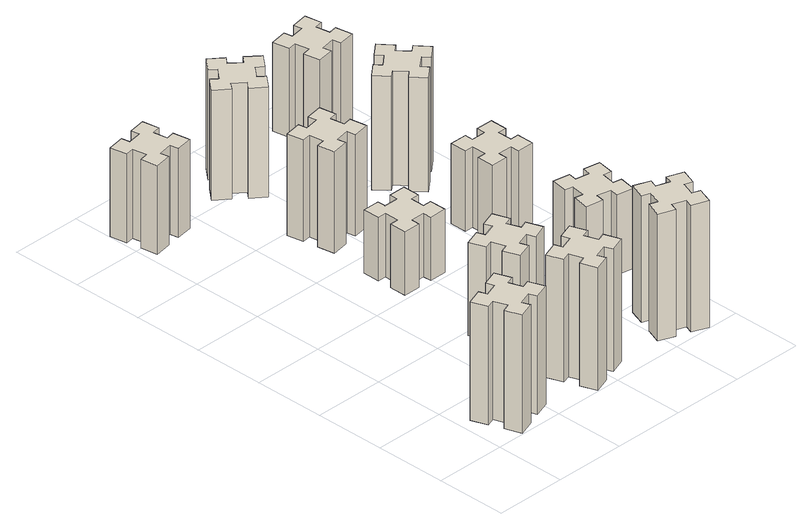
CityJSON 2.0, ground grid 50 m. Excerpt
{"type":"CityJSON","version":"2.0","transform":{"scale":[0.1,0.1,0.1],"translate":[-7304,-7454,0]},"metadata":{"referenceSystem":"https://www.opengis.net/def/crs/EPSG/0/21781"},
"CityObjects":{
"building1":{"type":"Building","attributes":{"class":"1000","function":"1000","usage":"1000","yearOfConstruction":2016,"roofType":"1000","measuredHeight":84,"storeysAboveGround":30,"storeysBelowGround":0},"geometry":[{"type":"Solid","lod":"1","boundaries":[[[[0,1,2,3,4,5,6,7,8,9,10,11,12,13,14,15,16,17,18,19]],[[17,16,20,21]],[[16,15,22,20]],[[15,14,23,22]],[[14,13,24,23]],[[13,12,25,24]],[[12,11,26,25]],[[11,10,27,26]],[[10,9,28,27]],[[9,8,29,28]],[[8,7,30,29]],[[7,6,31,30]],[[6,5,32,31]],[[5,4,33,32]],[[4,3,34,33]],[[3,2,35,34]],[[2,1,36,35]],[[1,0,37,36]],[[0,19,38,37]],[[19,18,39,38]],[[18,17,21,39]],[[24,25,26,27,28,29,30,31,32,33,34,35,36,37,38,39,21,20,22,23]]]]}]},
"building2":{"type":"Building","attributes":{"class":"1000","function":"1000","usage":"1000","yearOfConstruction":2016,"roofType":"1000","measuredHeight":87,"storeysAboveGround":30,"storeysBelowGround":0},"geometry":[{"type":"Solid","lod":"1","boundaries":[[[[40,41,42,43,44,45,46,47,48,49,50,51,52,53,54,55,56,57,58,59]],[[57,56,60,61]],[[56,55,62,60]],[[55,54,63,62]],[[54,53,64,63]],[[53,52,65,64]],[[52,51,66,65]],[[51,50,67,66]],[[50,49,68,67]],[[49,48,69,68]],[[48,47,70,69]],[[47,46,71,70]],[[46,45,72,71]],[[45,44,73,72]],[[44,43,74,73]],[[43,42,75,74]],[[42,41,76,75]],[[41,40,77,76]],[[40,59,78,77]],[[59,58,79,78]],[[58,57,61,79]],[[64,65,66,67,68,69,70,71,72,73,74,75,76,77,78,79,61,60,62,63]]]]}]},
"building3":{"type":"Building","attributes":{"class":"1000","function":"1000","usage":"1000","yearOfConstruction":2016,"roofType":"1000","measuredHeight":63,"storeysAboveGround":30,"storeysBelowGround":0},"geometry":[{"type":"Solid","lod":"1","boundaries":[[[[80,81,82,83,84,85,86,87,88,89,90,91,92,93,94,95,96,97,98,99]],[[97,96,100,101]],[[96,95,102,100]],[[95,94,103,102]],[[94,93,104,103]],[[93,92,105,104]],[[92,91,106,105]],[[91,90,107,106]],[[90,89,108,107]],[[89,88,109,108]],[[88,87,110,109]],[[87,86,111,110]],[[86,85,112,111]],[[85,84,113,112]],[[84,83,114,113]],[[83,82,115,114]],[[82,81,116,115]],[[81,80,117,116]],[[80,99,118,117]],[[99,98,119,118]],[[98,97,101,119]],[[104,105,106,107,108,109,110,111,112,113,114,115,116,117,118,119,101,100,102,103]]]]}]},
"building4":{"type":"Building","attributes":{"class":"1000","function":"1000","usage":"1000","yearOfConstruction":2016,"roofType":"1000","measuredHeight":66,"storeysAboveGround":30,"storeysBelowGround":0},"geometry":[{"type":"Solid","lod":"1","boundaries":[[[[120,121,122,123,124,125,126,127,128,129,130,131,132,133,134,135,136,137,138,139]],[[137,136,140,141]],[[136,135,142,140]],[[135,134,143,142]],[[134,133,144,143]],[[133,132,145,144]],[[132,131,146,145]],[[131,130,147,146]],[[130,129,148,147]],[[129,128,149,148]],[[128,127,150,149]],[[127,126,151,150]],[[126,125,152,151]],[[125,124,153,152]],[[124,123,154,153]],[[123,122,155,154]],[[122,121,156,155]],[[121,120,157,156]],[[120,139,158,157]],[[139,138,159,158]],[[138,137,141,159]],[[144,145,146,147,148,149,150,151,152,153,154,155,156,157,158,159,141,140,142,143]]]]}]},
"building5":{"type":"Building","attributes":{"class":"1000","function":"1000","usage":"1000","yearOfConstruction":2016,"roofType":"1000","measuredHeight":45,"storeysAboveGround":30,"storeysBelowGround":0},"geometry":[{"type":"Solid","lod":"1","boundaries":[[[[160,161,162,163,164,165,166,167,168,169,170,171,172,173,174,175,176,177,178,179]],[[177,176,180,181]],[[176,175,182,180]],[[175,174,183,182]],[[174,173,184,183]],[[173,172,185,184]],[[172,171,186,185]],[[171,170,187,186]],[[170,169,188,187]],[[169,168,189,188]],[[168,167,190,189]],[[167,166,191,190]],[[166,165,192,191]],[[165,164,193,192]],[[164,163,194,193]],[[163,162,195,194]],[[162,161,196,195]],[[161,160,197,196]],[[160,179,198,197]],[[179,178,199,198]],[[178,177,181,199]],[[184,185,186,187,188,189,190,191,192,193,194,195,196,197,198,199,181,180,182,183]]]]}]},
"building6":{"type":"Building","attributes":{"class":"1000","function":"1000","usage":"1000","yearOfConstruction":2016,"roofType":"1000","measuredHeight":72,"storeysAboveGround":30,"storeysBelowGround":0},"geometry":[{"type":"Solid","lod":"1","boundaries":[[[[200,201,202,203,204,205,206,207,208,209,210,211,212,213,214,215,216,217,218,219]],[[217,216,220,221]],[[216,215,222,220]],[[215,214,223,222]],[[214,213,224,223]],[[213,212,225,224]],[[212,211,226,225]],[[211,210,227,226]],[[210,209,228,227]],[[209,208,229,228]],[[208,207,230,229]],[[207,206,231,230]],[[206,205,232,231]],[[205,204,233,232]],[[204,203,234,233]],[[203,202,235,234]],[[202,201,236,235]],[[201,200,237,236]],[[200,219,238,237]],[[219,218,239,238]],[[218,217,221,239]],[[224,225,226,227,228,229,230,231,232,233,234,235,236,237,238,239,221,220,222,223]]]]}]},
"building7":{"type":"Building","attributes":{"class":"1000","function":"1000","usage":"1000","yearOfConstruction":2016,"roofType":"1000","measuredHeight":90,"storeysAboveGround":30,"storeysBelowGround":0},"geometry":[{"type":"Solid","lod":"1","boundaries":[[[[240,241,242,243,244,245,246,247,248,249,250,251,252,253,254,255,256,257,258,259]],[[257,256,260,261]],[[256,255,262,260]],[[255,254,263,262]],[[254,253,264,263]],[[253,252,265,264]],[[252,251,266,265]],[[251,250,267,266]],[[250,249,268,267]],[[249,248,269,268]],[[248,247,270,269]],[[247,246,271,270]],[[246,245,272,271]],[[245,244,273,272]],[[244,243,274,273]],[[243,242,275,274]],[[242,241,276,275]],[[241,240,277,276]],[[240,259,278,277]],[[259,258,279,278]],[[258,257,261,279]],[[264,265,266,267,268,269,270,271,272,273,274,275,276,277,278,279,261,260,262,263]]]]}]},
"building8":{"type":"Building","attributes":{"class":"1000","function":"1000","usage":"1000","yearOfConstruction":2016,"roofType":"1000","measuredHeight":78,"storeysAboveGround":30,"storeysBelowGround":0},"geometry":[{"type":"Solid","lod":"1","boundaries":[[[[280,281,282,283,284,285,286,287,288,289,290,291,292,293,294,295,296,297,298,299]],[[297,296,300,301]],[[296,295,302,300]],[[295,294,303,302]],[[294,293,304,303]],[[293,292,305,304]],[[292,291,306,305]],[[291,290,307,306]],[[290,289,308,307]],[[289,288,309,308]],[[288,287,310,309]],[[287,286,311,310]],[[286,285,312,311]],[[285,284,313,312]],[[284,283,314,313]],[[283,282,315,314]],[[282,281,316,315]],[[281,280,317,316]],[[280,299,318,317]],[[299,298,319,318]],[[298,297,301,319]],[[304,305,306,307,308,309,310,311,312,313,314,315,316,317,318,319,301,300,302,303]]]]}]},
"building9":{"type":"Building","attributes":{"class":"1000","function":"1000","usage":"1000","yearOfConstruction":2016,"roofType":"1000","measuredHeight":57,"storeysAboveGround":30,"storeysBelowGround":0},"geometry":[{"type":"Solid","lod":"1","boundaries":[[[[320,321,322,323,324,325,326,327,328,329,330,331,332,333,334,335,336,337,338,339]],[[337,336,340,341]],[[336,335,342,340]],[[335,334,343,342]],[[334,333,344,343]],[[333,332,345,344]],[[332,331,346,345]],[[331,330,347,346]],[[330,329,348,347]],[[329,328,349,348]],[[328,327,350,349]],[[327,326,351,350]],[[326,325,352,351]],[[325,324,353,352]],[[324,323,354,353]],[[323,322,355,354]],[[322,321,356,355]],[[321,320,357,356]],[[320,339,358,357]],[[339,338,359,358]],[[338,337,341,359]],[[344,345,346,347,348,349,350,351,352,353,354,355,356,357,358,359,341,340,342,343]]]]}]},
"building10":{"type":"Building","attributes":{"class":"1000","function":"1000","usage":"1000","yearOfConstruction":2016,"roofType":"1000","measuredHeight":57,"storeysAboveGround":30,"storeysBelowGround":0},"geometry":[{"type":"Solid","lod":"1","boundaries":[[[[360,361,362,363,364,365,366,367,368,369,370,371,372,373,374,375,376,377,378,379]],[[377,376,380,381]],[[376,375,382,380]],[[375,374,383,382]],[[374,373,384,383]],[[373,372,385,384]],[[372,371,386,385]],[[371,370,387,386]],[[370,369,388,387]],[[369,368,389,388]],[[368,367,390,389]],[[367,366,391,390]],[[366,365,392,391]],[[365,364,393,392]],[[364,363,394,393]],[[363,362,395,394]],[[362,361,396,395]],[[361,360,397,396]],[[360,379,398,397]],[[379,378,399,398]],[[378,377,381,399]],[[384,385,386,387,388,389,390,391,392,393,394,395,396,397,398,399,381,380,382,383]]]]}]},
"building11":{"type":"Building","attributes":{"class":"1000","function":"1000","usage":"1000","yearOfConstruction":2016,"roofType":"1000","measuredHeight":81,"storeysAboveGround":30,"storeysBelowGround":0},"geometry":[{"type":"Solid","lod":"1","boundaries":[[[[400,401,402,403,404,405,406,407,408,409,410,411,412,413,414,415,416,417,418,419]],[[417,416,420,421]],[[416,415,422,420]],[[415,414,423,422]],[[414,413,424,423]],[[413,412,425,424]],[[412,411,426,425]],[[411,410,427,426]],[[410,409,428,427]],[[409,408,429,428]],[[408,407,430,429]],[[407,406,431,430]],[[406,405,432,431]],[[405,404,433,432]],[[404,403,434,433]],[[403,402,435,434]],[[402,401,436,435]],[[401,400,437,436]],[[400,419,438,437]],[[419,418,439,438]],[[418,417,421,439]],[[424,425,426,427,428,429,430,431,432,433,434,435,436,437,438,439,421,420,422,423]]]]}]},
"building12":{"type":"Building","attributes":{"class":"1000","function":"1000","usage":"1000","yearOfConstruction":2016,"roofType":"1000","measuredHeight":63,"storeysAboveGround":30,"storeysBelowGround":0},"geometry":[{"type":"Solid","lod":"1","boundaries":[[[[440,441,442,443,444,445,446,447,448,449,450,451,452,453,454,455,456,457,458,459]],[[457,456,460,461]],[[456,455,462,460]],[[455,454,463,462]],[[454,453,464,463]],[[453,452,465,464]],[[452,451,466,465]],[[451,450,467,466]],[[450,449,468,467]],[[449,448,469,468]],[[448,447,470,469]],[[447,446,471,470]],[[446,445,472,471]],[[445,444,473,472]],[[444,443,474,473]],[[443,442,475,474]],[[442,441,476,475]],[[441,440,477,476]],[[440,459,478,477]],[[459,458,479,478]],[[458,457,461,479]],[[464,465,466,467,468,469,470,471,472,473,474,475,476,477,478,479,461,460,462,463]]]]}]}
},
"vertices":[
[315,346,0],[221,312,0],[200,368,0],[87,327,0],[129,214,0],[185,235,0],[219,141,0],[163,120,0],[204,7,0],[317,49,0],[296,105,0],[390,139,0],[410,83,0],[523,124,0],[482,237,0],[426,216,0],[392,310,0],[448,330,0],[407,443,0],[294,402,0],[392,310,840],[448,330,840],[426,216,840],[482,237,840],[523,124,840],[410,83,840],[390,139,840],[296,105,840],[317,49,840],[204,7,840],[163,120,840],[219,141,840],[185,235,840],[129,214,840],[87,327,840],[200,368,840],[221,312,840],[315,346,840],[294,402,840],[407,443,840],
[1066,216,0],[1032,310,0],[1088,330,0],[1047,443,0],[934,402,0],[955,346,0],[861,312,0],[840,368,0],[727,327,0],[769,214,0],[825,235,0],[859,141,0],[803,120,0],[844,7,0],[957,49,0],[936,105,0],[1030,139,0],[1050,83,0],[1163,124,0],[1122,237,0],[1030,139,870],[1050,83,870],[936,105,870],[957,49,870],[844,7,870],[803,120,870],[859,141,870],[825,235,870],[769,214,870],[727,327,870],[840,368,870],[861,312,870],[955,346,870],[934,402,870],[1047,443,870],[1088,330,870],[1032,310,870],[1066,216,870],[1122,237,870],[1163,124,870],
[322,3055,0],[305,3154,0],[364,3164,0],[343,3282,0],[225,3261,0],[235,3202,0],[137,3185,0],[127,3244,0],[8,3223,0],[29,3105,0],[88,3115,0],[106,3017,0],[47,3007,0],[67,2888,0],[186,2909,0],[175,2968,0],[274,2986,0],[284,2927,0],[402,2947,0],[381,3066,0],[274,2986,630],[284,2927,630],[175,2968,630],[186,2909,630],[67,2888,630],[47,3007,630],[106,3017,630],[88,3115,630],[29,3105,630],[8,3223,630],[127,3244,630],[137,3185,630],[235,3202,630],[225,3261,630],[343,3282,630],[364,3164,630],[305,3154,630],[322,3055,630],[381,3066,630],[402,2947,630],
[1066,856,0],[1032,950,0],[1088,970,0],[1047,1083,0],[934,1042,0],[955,986,0],[861,952,0],[840,1008,0],[727,967,0],[769,854,0],[825,875,0],[859,781,0],[803,760,0],[844,647,0],[957,689,0],[936,745,0],[1030,779,0],[1050,723,0],[1163,764,0],[1122,877,0],[1030,779,660],[1050,723,660],[936,745,660],[957,689,660],[844,647,660],[803,760,660],[859,781,660],[825,875,660],[769,854,660],[727,967,660],[840,1008,660],[861,952,660],[955,986,660],[934,1042,660],[1047,1083,660],[1088,970,660],[1032,950,660],[1066,856,660],[1122,877,660],[1163,764,660],
[1055,1655,0],[1055,1755,0],[1115,1755,0],[1115,1875,0],[995,1875,0],[995,1815,0],[895,1815,0],[895,1875,0],[775,1875,0],[775,1755,0],[835,1755,0],[835,1655,0],[775,1655,0],[775,1535,0],[895,1535,0],[895,1595,0],[995,1595,0],[995,1535,0],[1115,1535,0],[1115,1655,0],[995,1595,450],[995,1535,450],[895,1595,450],[895,1535,450],[775,1535,450],[775,1655,450],[835,1655,450],[835,1755,450],[775,1755,450],[775,1875,450],[895,1875,450],[895,1815,450],[995,1815,450],[995,1875,450],[1115,1875,450],[1115,1755,450],[1055,1755,450],[1055,1655,450],[1115,1655,450],[1115,1535,450],
[1062,2315,0],[1045,2414,0],[1104,2424,0],[1083,2542,0],[965,2521,0],[975,2462,0],[877,2445,0],[867,2504,0],[748,2483,0],[769,2365,0],[828,2375,0],[846,2277,0],[787,2267,0],[807,2148,0],[926,2169,0],[915,2228,0],[1014,2246,0],[1024,2187,0],[1142,2207,0],[1121,2326,0],[1014,2246,720],[1024,2187,720],[915,2228,720],[926,2169,720],[807,2148,720],[787,2267,720],[846,2277,720],[828,2375,720],[769,2365,720],[748,2483,720],[867,2504,720],[877,2445,720],[975,2462,720],[965,2521,720],[1083,2542,720],[1104,2424,720],[1045,2414,720],[1062,2315,720],[1121,2326,720],[1142,2207,720],
[1770,312,0],[1676,346,0],[1697,402,0],[1584,443,0],[1543,330,0],[1599,310,0],[1565,216,0],[1509,237,0],[1467,124,0],[1580,83,0],[1601,139,0],[1695,105,0],[1674,49,0],[1787,7,0],[1828,120,0],[1772,141,0],[1806,235,0],[1862,214,0],[1903,327,0],[1790,368,0],[1806,235,900],[1862,214,900],[1772,141,900],[1828,120,900],[1787,7,900],[1674,49,900],[1695,105,900],[1601,139,900],[1580,83,900],[1467,124,900],[1509,237,900],[1565,216,900],[1599,310,900],[1543,330,900],[1584,443,900],[1697,402,900],[1676,346,900],[1770,312,900],[1790,368,900],[1903,327,900],
[1054,3137,0],[978,3202,0],[1016,3248,0],[924,3325,0],[847,3233,0],[893,3194,0],[829,3118,0],[783,3156,0],[706,3064,0],[798,2987,0],[836,3033,0],[913,2969,0],[874,2923,0],[966,2846,0],[1043,2938,0],[997,2976,0],[1062,3053,0],[1108,3014,0],[1185,3106,0],[1093,3183,0],[1062,3053,780],[1108,3014,780],[997,2976,780],[1043,2938,780],[966,2846,780],[874,2923,780],[913,2969,780],[836,3033,780],[798,2987,780],[706,3064,780],[783,3156,780],[829,3118,780],[893,3194,780],[847,3233,780],[924,3325,780],[1016,3248,780],[978,3202,780],[1054,3137,780],[1093,3183,780],[1185,3106,780],
[1854,1065,0],[1755,1082,0],[1766,1141,0],[1647,1162,0],[1627,1044,0],[1686,1034,0],[1668,935,0],[1609,946,0],[1588,827,0],[1707,807,0],[1717,866,0],[1815,848,0],[1805,789,0],[1923,768,0],[1944,887,0],[1885,897,0],[1902,995,0],[1961,985,0],[1982,1103,0],[1864,1124,0],[1902,995,570],[1961,985,570],[1885,897,570],[1944,887,570],[1923,768,570],[1805,789,570],[1815,848,570],[1717,866,570],[1707,807,570],[1588,827,570],[1609,946,570],[1668,935,570],[1686,1034,570],[1627,1044,570],[1647,1162,570],[1766,1141,570],[1755,1082,570],[1854,1065,570],[1864,1124,570],[1982,1103,570],
[1795,1655,0],[1795,1755,0],[1855,1755,0],[1855,1875,0],[1735,1875,0],[1735,1815,0],[1635,1815,0],[1635,1875,0],[1515,1875,0],[1515,1755,0],[1575,1755,0],[1575,1655,0],[1515,1655,0],[1515,1535,0],[1635,1535,0],[1635,1595,0],[1735,1595,0],[1735,1535,0],[1855,1535,0],[1855,1655,0],[1735,1595,570],[1735,1535,570],[1635,1595,570],[1635,1535,570],[1515,1535,570],[1515,1655,570],[1575,1655,570],[1575,1755,570],[1515,1755,570],[1515,1875,570],[1635,1875,570],[1635,1815,570],[1735,1815,570],[1735,1875,570],[1855,1875,570],[1855,1755,570],[1795,1755,570],[1795,1655,570],[1855,1655,570],[1855,1535,570],
[1802,2478,0],[1737,2554,0],[1783,2593,0],[1706,2685,0],[1614,2608,0],[1653,2562,0],[1576,2497,0],[1538,2543,0],[1446,2466,0],[1523,2374,0],[1569,2413,0],[1633,2336,0],[1587,2298,0],[1664,2206,0],[1756,2283,0],[1718,2329,0],[1794,2393,0],[1833,2347,0],[1925,2424,0],[1848,2516,0],[1794,2393,810],[1833,2347,810],[1718,2329,810],[1756,2283,810],[1664,2206,810],[1587,2298,810],[1633,2336,810],[1569,2413,810],[1523,2374,810],[1446,2466,810],[1538,2543,810],[1576,2497,810],[1653,2562,810],[1614,2608,810],[1706,2685,810],[1783,2593,810],[1737,2554,810],[1802,2478,810],[1848,2516,810],[1925,2424,810],
[1568,3215,0],[1586,3117,0],[1527,3107,0],[1547,2988,0],[1666,3009,0],[1655,3068,0],[1754,3086,0],[1764,3027,0],[1882,3047,0],[1861,3166,0],[1802,3155,0],[1785,3254,0],[1844,3264,0],[1823,3382,0],[1705,3361,0],[1715,3302,0],[1617,3285,0],[1607,3344,0],[1488,3323,0],[1509,3205,0],[1617,3285,630],[1607,3344,630],[1715,3302,630],[1705,3361,630],[1823,3382,630],[1844,3264,630],[1785,3254,630],[1802,3155,630],[1861,3166,630],[1882,3047,630],[1764,3027,630],[1754,3086,630],[1655,3068,630],[1666,3009,630],[1547,2988,630],[1527,3107,630],[1586,3117,630],[1568,3215,630],[1509,3205,630],[1488,3323,630]
]}
